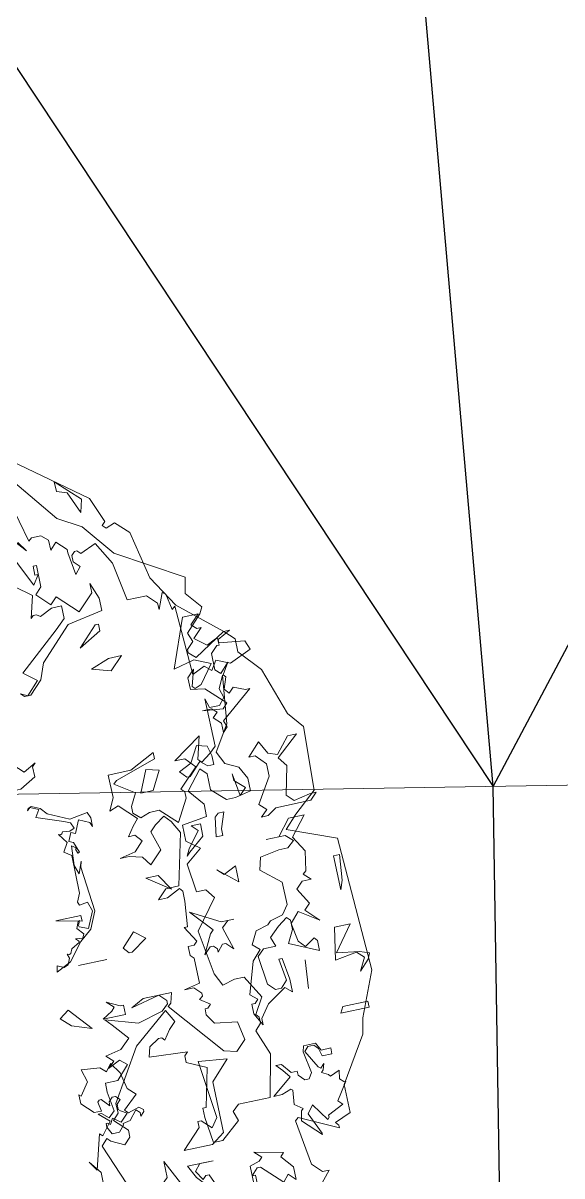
# Model space of a CAD drawing. Header units: millimetres. Extents: x 348 to 2201, y 118 to 1049.
# Drawn here: x 875.64 to 876.583, y 707.058 to 709.076 of the extents above; entities that cross this region are included whole.
import ezdxf

# ---------------------------------------------------------------- set-up
doc = ezdxf.new("R2010")
doc.units = ezdxf.units.MM
doc.layers.add('604_CURVA_INTERM', color=7, linetype='Continuous', lineweight=18)
doc.layers.add('ARBRE', color=251, linetype='Continuous', lineweight=13)

# ---------------------------------------------------------------- blocks, each defined once
blk = doc.blocks.new('WMF26', base_point=(0, 0.001))
at = {"color": 85}
blk.add_lwpolyline([(10.255, -0.984), (11.302, -1.792), (11.412, -2.069), (11.376, -2.105), (11.412, -2.141), (11.514, -2.105), (11.652, -2.243), (11.761, -2.767), (11.973, -3.116), (12.424, -3.502), (12.525, -3.604), (12.525, -3.749), (12.736, -3.99), (12.911, -4.514), (13.05, -4.688), (13.02, -5.387), (12.772, -5.598), (12.635, -5.737), (13.158, -5.948), (13.223, -7.418), (13.02, -7.905), (12.984, -8.079), (12.671, -8.567), (12.671, -8.88), (12.496, -8.953), (12.525, -8.989), (12.525, -9.018), (12.111, -8.814), (12.074, -8.844), (12.147, -9.338), (12.248, -9.44), (12.321, -9.44), (11.899, -9.928)], dxfattribs=at)
at = {"color": 106}
for points in [[(10.444, -2.094), (10.517, -2.203), (10.342, -1.992)], [(10.342, -2.203), (10.517, -2.582), (10.59, -2.48), (10.553, -2.48), (10.553, -2.379), (10.59, -2.379), (10.59, -2.618), (10.517, -2.691), (10.655, -2.829), (10.728, -2.756), (10.939, -2.967), (11.114, -2.793), (11.114, -2.691), (11.179, -2.866), (11.179, -3.003), (10.794, -3.076), (10.444, -3.426), (10.379, -3.601), (10.24, -3.739), (10.168, -3.739), (10.132, -3.702), (10.204, -3.739), (10.342, -3.601), (10.204, -3.491), (10.655, -3.106), (10.765, -3.003), (10.765, -2.866), (10.655, -2.866), (10.517, -2.931), (10.481, -2.902), (10.444, -2.902), (10.415, -2.931), (10.481, -2.691), (10.306, -2.552)], [(11.179, -1.92), (11.078, -1.68), (10.968, -1.643), (10.968, -1.534), (11.216, -1.781), (11.179, -1.92), (11.179, -1.92)], [(11.114, -3.215), (10.866, -3.353), (11.078, -3.143), (11.114, -3.143), (11.114, -3.215), (11.114, -3.215)], [(12.091, -3.356), (12.143, -3.409), (12.191, -3.409), (12.091, -3.508), (12.217, -3.609), (12.317, -3.561), (12.342, -3.561), (12.342, -3.635), (12.317, -3.635), (12.243, -3.708), (12.243, -3.887), (12.295, -3.94), (12.396, -3.834), (12.317, -3.96), (12.342, -3.987), (12.295, -4.113), (12.342, -4.166), (12.396, -4.113), (12.522, -4.166), (12.57, -4.166), (12.217, -4.445), (12.243, -4.518), (12.191, -4.571), (12.191, -4.466), (12.117, -4.392), (12.169, -4.339), (12.117, -4.292), (12.017, -4.292), (12.243, -4.318), (12.295, -4.266), (12.091, -4.066), (11.939, -4.04), (11.939, -3.913), (12.017, -3.834), (11.965, -4.014), (11.991, -4.04), (12.065, -4.014), (12.217, -3.814), (12.043, -3.735), (11.812, -3.787), (12.017, -3.256), (12.191, -3.256), (12.091, -3.356), (12.091, -3.356)], [(11.143, -3.666), (10.939, -3.601), (11.143, -3.527), (11.288, -3.527), (11.143, -3.666), (11.143, -3.666)], [(9.993, -4.54), (10.132, -4.466), (10.095, -4.503), (10.095, -4.612), (9.92, -4.713), (9.855, -4.713), (9.855, -4.438), (9.783, -4.364), (9.644, -4.438), (9.819, -4.292), (9.891, -4.438), (9.993, -4.54), (9.993, -4.54)], [(12.016, -4.786), (12.016, -4.889), (11.951, -4.889), (11.877, -4.823), (11.74, -4.961), (11.703, -4.961), (11.638, -4.889), (11.776, -4.823), (11.877, -4.648), (11.987, -4.677), (12.016, -4.786), (12.016, -4.786)], [(11.317, -5.027), (11.179, -5.027), (11.288, -4.786), (11.426, -4.823), (11.317, -5.027), (11.317, -5.027)], [(12.714, -4.925), (12.86, -4.75), (12.962, -4.75), (12.714, -4.961), (12.787, -5.063), (12.714, -5.376), (12.787, -5.449), (12.962, -5.412), (13.035, -5.412), (12.962, -5.485), (12.576, -5.485), (12.475, -5.551), (12.402, -5.551), (12.475, -5.485), (12.402, -5.412), (12.576, -5.136), (12.576, -4.998), (12.475, -4.889), (12.402, -4.889), (12.54, -4.75), (12.612, -4.889), (12.714, -4.925), (12.714, -4.925)], [(10.21, -6.459), (10.342, -6.354), (10.428, -6.168), (10.378, -5.675), (10.394, -5.609), (10.347, -5.742), (10.31, -5.64), (10.327, -5.427), (10.38, -5.464), (10.362, -5.47), (10.38, -5.519), (10.398, -5.512), (10.356, -5.397), (10.308, -5.375), (10.35, -5.285), (10.397, -5.306), (10.461, -5.167), (10.575, -5.221), (10.594, -5.27), (10.595, -5.174), (10.57, -5.108), (10.372, -5.141), (10.143, -5.035), (10.08, -4.962), (9.989, -4.92), (9.955, -4.933), (9.943, -4.957), (9.972, -4.927), (10.063, -4.969), (10.016, -5.045), (10.301, -5.151), (10.371, -5.18), (10.395, -5.247), (10.343, -5.267), (10.265, -5.26), (10.253, -5.28), (10.235, -5.287), (10.217, -5.278), (10.29, -5.381), (10.231, -5.478), (10.309, -5.529), (10.307, -5.947), (10.265, -6.037), (10.278, -6.072), (10.368, -6.059), (10.405, -6.161), (10.322, -6.342), (10.227, -6.302), (10.221, -6.284), (10.243, -6.237), (10.226, -6.243), (10.196, -6.313), (10.259, -6.386), (10.238, -6.428), (10.161, -6.421), (10.186, -6.447), (10.193, -6.465), (10.1, -6.519), (10.078, -6.567), (10.061, -6.573), (10.037, -6.563), (10.054, -6.611), (10.025, -6.681), (9.976, -6.699), (9.904, -6.666), (9.892, -6.731), (10.054, -6.652), (10.21, -6.459), (10.21, -6.459)], [(12.3, -5.201), (12.227, -5.275), (12.191, -5.027), (12.191, -5.1), (12.3, -5.201), (12.3, -5.201)], [(11.74, -5.623), (11.565, -5.762), (11.529, -5.799), (11.565, -5.725), (11.703, -5.551), (11.638, -5.485), (11.74, -5.485), (11.74, -5.623), (11.74, -5.623)], [(11.951, -5.587), (11.951, -5.659), (11.877, -5.659), (11.913, -5.449), (11.951, -5.412), (12.016, -5.412), (11.951, -5.587), (11.951, -5.587)], [(12.686, -5.835), (12.787, -6.009), (12.751, -6.22), (12.714, -6.25), (12.787, -6.322), (12.686, -6.322), (12.612, -6.395), (12.714, -6.57), (12.649, -6.635), (12.787, -6.773), (12.576, -6.635), (12.475, -6.744), (12.511, -6.949), (12.576, -7.021), (12.686, -6.949), (12.714, -6.985), (12.714, -7.094), (12.402, -6.949), (12.475, -6.81), (12.475, -6.708), (12.439, -6.671), (12.336, -6.744), (12.227, -6.846), (12.263, -6.949), (12.125, -6.949), (12.053, -7.021), (12.089, -7.333), (12.161, -7.407), (12.227, -7.407), (12.3, -7.333), (12.263, -7.094), (12.3, -7.094), (12.336, -7.333), (12.336, -7.472), (12.263, -7.407), (12.053, -7.545), (11.951, -7.683), (11.951, -7.756), (11.877, -7.617), (11.877, -7.509), (11.913, -7.509), (11.951, -7.472), (11.877, -7.407), (11.987, -7.057), (12.089, -6.949), (12.016, -6.882), (12.089, -6.744), (12.227, -6.708), (12.263, -6.671), (12.402, -6.635), (12.475, -6.534), (12.475, -6.286), (12.263, -6.111), (12.3, -5.972), (12.511, -5.936), (12.612, -5.936), (12.686, -5.871), (12.612, -5.799), (12.402, -5.799), (12.54, -5.799), (12.686, -5.623), (12.86, -5.623), (12.686, -5.835), (12.686, -5.835)], [(11.288, -6.111), (11.041, -5.936), (11.179, -5.936), (11.288, -6.111), (11.288, -6.111)], [(12.016, -6.009), (12.016, -6.184), (11.812, -6.009), (11.877, -6.074), (12.016, -6.009), (12.016, -6.009)], [(10.27, -6.25), (9.993, -6.184), (10.27, -6.184), (10.27, -6.25), (10.27, -6.25)], [(13.142, -6.124), (13.112, -6.4), (13.076, -6.502), (13.076, -6.124), (13.142, -6.124), (13.142, -6.124)], [(10.729, -6.689), (10.697, -6.689), (10.642, -6.627), (10.79, -6.478), (10.907, -6.572), (10.729, -6.689), (10.729, -6.689)], [(11.877, -6.57), (11.812, -6.57), (11.74, -6.635), (11.812, -6.882), (11.74, -6.81), (11.703, -6.81), (11.638, -6.882), (11.638, -6.846), (11.601, -6.81), (11.565, -6.81), (11.493, -6.882), (11.601, -6.671), (11.638, -6.635), (11.426, -6.395), (11.74, -6.57), (11.877, -6.57), (11.877, -6.57)], [(10.132, -6.708), (10.444, -6.708), (10.132, -6.708), (10.132, -6.708)], [(12.89, -7.159), (13.136, -7.195), (13.238, -7.232), (13.209, -7.297), (13.1, -7.407), (13.173, -7.268), (13.1, -7.195), (12.86, -7.232), (12.926, -6.882), (13.1, -6.882), (12.89, -7.159), (12.89, -7.159)], [(9.92, -7.333), (9.819, -7.232), (9.92, -7.159), (10.132, -7.407), (9.92, -7.333), (9.92, -7.333)], [(10.517, -7.232), (10.517, -7.333), (10.27, -7.333), (10.379, -7.268), (10.415, -7.232), (10.342, -7.159), (10.481, -7.232), (10.517, -7.232), (10.517, -7.232)], [(12.54, -7.159), (12.511, -7.472), (12.54, -7.159), (12.54, -7.159)], [(10.189, -7.898), (10.248, -7.818), (10.328, -7.94), (10.37, -8.12), (10.45, -8.201), (10.29, -8.344), (10.328, -8.381), (10.45, -8.344), (10.492, -8.381), (10.492, -8.403), (10.45, -8.445), (10.45, -8.403), (10.412, -8.365), (10.328, -8.465), (10.248, -8.483), (10.248, -8.503), (10.189, -8.567), (10.109, -8.567), (10.067, -8.483), (10.067, -8.445), (10.087, -8.445), (10.109, -8.465), (10.147, -8.403), (10.227, -8.465), (10.311, -8.381), (10.248, -8.344), (10.227, -8.323), (10.227, -8.264), (10.269, -8.222), (10.227, -8.18), (10.189, -8.18), (10.147, -8.222), (10.147, -8.264), (10.067, -8.18), (10.045, -8.18), (10.025, -8.201), (10.045, -8.302), (9.965, -8.302), (9.844, -8.18), (9.844, -8.078), (9.865, -8.1), (9.965, -7.961), (9.923, -7.818), (10.125, -7.84), (10.189, -7.898), (10.189, -7.898)], [(13.112, -7.805), (12.798, -7.805), (12.836, -7.739), (13.112, -7.739), (13.112, -7.805), (13.112, -7.805)], [(11.288, -8.244), (11.288, -8.804), (11.143, -8.906), (10.83, -8.906), (11.041, -8.695), (11.041, -8.629), (11.078, -8.629), (11.179, -8.731), (11.252, -8.629), (11.179, -7.996), (11.493, -8.032), (11.288, -8.244), (11.288, -8.244)], [(12.506, -8.152), (12.613, -8.152), (12.613, -8.215), (12.506, -8.215), (12.484, -8.129), (12.439, -8.085), (12.375, -8.085), (12.331, -8.129), (12.439, -8.322), (12.461, -8.344), (12.506, -8.3), (12.484, -8.367), (12.461, -8.39), (12.528, -8.429), (12.546, -8.451), (12.653, -8.407), (12.635, -8.497), (12.675, -8.536), (12.698, -8.536), (12.568, -8.729), (12.613, -8.773), (12.439, -8.858), (12.439, -8.881), (12.421, -8.903), (12.291, -8.712), (12.224, -8.796), (12.331, -9.033), (12.331, -9.051), (12.139, -8.858), (12.161, -8.751), (12.184, -8.729), (12.099, -8.666), (12.117, -8.514), (12.099, -8.497), (11.992, -8.536), (11.902, -8.536), (12.117, -8.367), (12.054, -8.283), (11.992, -8.215), (12.054, -8.215), (12.139, -8.322), (12.206, -8.322), (12.206, -8.367), (12.268, -8.429), (12.314, -8.429), (12.353, -8.367), (12.314, -8.129), (12.331, -8.067), (12.461, -8.067), (12.506, -8.152), (12.506, -8.152)], [(10.655, -9.255), (10.517, -9.466), (10.517, -9.539), (10.444, -9.466), (10.444, -9.291), (10.59, -9.153), (10.59, -8.978), (10.83, -9.466), (10.655, -9.255), (10.655, -9.255)], [(10.968, -9.08), (10.902, -9.153), (10.968, -9.255), (11.004, -9.219), (11.041, -9.219), (11.114, -9.393), (11.114, -9.466), (10.902, -9.219), (10.83, -9.08), (11.114, -9.08), (10.968, -9.08), (10.968, -9.08)], [(11.841, -9.19), (11.951, -9.327), (11.951, -9.466), (11.877, -9.393), (11.812, -9.466), (11.601, -9.255), (11.565, -9.255), (11.493, -9.327), (11.529, -9.327), (11.529, -9.466), (11.493, -9.466), (11.493, -9.219), (11.601, -9.19), (11.638, -9.153), (11.565, -9.08), (11.877, -9.153), (11.841, -9.19), (11.841, -9.19)]]:
    blk.add_lwpolyline(points, dxfattribs=at)
at = {"color": 63}
for points in [[(10.353, -1.203), (10.913, -1.931), (11.161, -2.076), (11.438, -2.425), (12.136, -2.84), (12.099, -3.014), (12.245, -3.19), (12.209, -3.262), (12.034, -3.437), (12.071, -3.539), (11.998, -3.612), (11.998, -3.648), (12.071, -3.713), (12.421, -3.502), (12.486, -3.502), (12.346, -3.576), (12.346, -3.612), (12.624, -3.648), (12.66, -3.749), (12.421, -3.851), (12.274, -3.786), (12.209, -3.888), (12.136, -3.823), (11.998, -3.888), (11.962, -3.124), (11.925, -3.153), (11.895, -2.978), (11.859, -2.949), (11.787, -3.124), (11.787, -3.051), (11.685, -2.949), (11.474, -2.949), (11.401, -2.527), (11.263, -2.279), (11.088, -2.353), (11.052, -2.317), (11.023, -2.317), (10.986, -2.353), (10.986, -2.425), (11.052, -2.491), (10.986, -2.563), (10.95, -2.317), (10.95, -2.279), (10.848, -2.178), (10.776, -2.25), (10.776, -2.141), (10.703, -2.076), (10.601, -2.076), (10.564, -2.105), (10.389, -1.406)], [(12.071, -4.761), (12.136, -4.9), (12.274, -4.972), (12.346, -5.11), (12.346, -5.249), (12.173, -5.286), (12.071, -5.286), (11.925, -5.147), (11.925, -4.972), (11.859, -4.9), (11.685, -5.11), (11.823, -5.286), (11.823, -5.423), (11.547, -5.459), (11.547, -5.634), (11.685, -5.744), (11.511, -5.882), (11.547, -6.195), (11.648, -6.195), (11.722, -6.297), (11.474, -6.617), (11.547, -7.104), (11.612, -7.243), (11.75, -7.206), (11.859, -7.206), (11.998, -7.454), (11.895, -7.628), (11.925, -7.664), (11.925, -7.73), (11.859, -7.803), (11.962, -8.079), (11.859, -8.538), (11.511, -8.538), (11.438, -8.603), (11.474, -8.713), (11.263, -8.887), (11.161, -8.887), (11.125, -8.603), (11.125, -8.502), (11.161, -8.502), (11.263, -8.079), (11.052, -7.978), (11.052, -7.905), (11.088, -7.868), (10.673, -7.84), (10.703, -7.73), (10.812, -7.664), (10.848, -7.664), (10.877, -7.694), (10.95, -7.592), (11.023, -7.519), (10.95, -7.381), (10.564, -7.694), (10.216, -8.255), (10.216, -8.363), (10.15, -8.429), (10.288, -8.567), (10.288, -8.641), (10.216, -8.713), (10.077, -8.641), (10.04, -8.603), (9.974, -8.677), (10.15, -9.128)], [(9.902, -9.062), (9.902, -8.953), (9.801, -8.814), (9.866, -8.917), (9.974, -8.538), (10.004, -8.567), (10.113, -8.429), (10.004, -8.327), (10.04, -8.327), (10.113, -8.393), (10.179, -8.327), (10.15, -8.115), (10.15, -8.014), (10.288, -8.014), (10.426, -7.868), (10.353, -7.803), (10.216, -7.868), (10.288, -7.803), (10.216, -7.73), (10.389, -7.694), (10.499, -7.592), (10.353, -7.418), (10.288, -7.344), (10.637, -7.454), (10.913, -7.381), (10.986, -7.315), (10.986, -7.279), (10.913, -7.206), (10.601, -7.279), (10.739, -7.206), (11.052, -7.206), (11.023, -7.315), (10.986, -7.344), (11.474, -7.942), (11.612, -7.978), (11.722, -7.868), (11.685, -7.664), (11.438, -7.628), (11.372, -7.519), (11.372, -7.454), (11.401, -7.454), (11.438, -7.418), (11.335, -7.344), (11.372, -7.315), (11.372, -7.279), (11.299, -7.206), (11.197, -7.206), (11.372, -7.17), (11.372, -6.893), (11.335, -6.857), (11.335, -6.755), (11.401, -6.755), (11.438, -6.719), (11.335, -6.545), (11.372, -6.545), (11.401, -6.268), (11.401, -6.158), (11.372, -6.122), (11.227, -6.195), (11.125, -6.195), (11.227, -6.093), (11.372, -6.093), (11.511, -5.533), (11.438, -5.394), (11.372, -5.322), (11.263, -5.394), (11.197, -5.459), (11.263, -5.671), (11.125, -5.809), (11.052, -5.707), (10.913, -5.671), (10.812, -5.671), (10.986, -5.634), (11.088, -5.533), (11.023, -5.459), (10.95, -5.459), (11.023, -5.358), (11.088, -5.286), (10.913, -5.11), (10.812, -5.147), (10.877, -5.009), (10.877, -4.761), (11.125, -4.761), (11.401, -4.623), (11.401, -4.695), (10.95, -4.835), (10.913, -4.871), (11.125, -5.009), (11.052, -5.147), (11.052, -5.219), (11.125, -5.286), (11.227, -5.249), (11.335, -5.249), (11.511, -5.423), (11.648, -5.183), (11.648, -5.11), (11.612, -5.074), (11.823, -4.871), (11.722, -4.761), (11.612, -4.761), (11.925, -4.55), (11.859, -4.797), (11.895, -4.835), (11.998, -4.761), (12.071, -4.695), (12.071, -4.172), (12.099, -4.274), (12.209, -4.274), (12.274, -4.201), (12.245, -4.099), (12.31, -3.96), (12.245, -4.485), (12.071, -4.761), (12.071, -4.761)]]:
    blk.add_lwpolyline(points, dxfattribs=at)
blk = doc.blocks.new('T2_02')
at = {"xscale": 0.3499999999999943, "yscale": 0.3499999999999943, "zscale": 0.3499999999999943}
blk.add_blockref('WMF26', (-2.2399, 1.997), dxfattribs=at)

msp = doc.modelspace()

# ---------------------------------------------------------------- linework, layer by layer
for p, q in [((876.4627, 707.74, 723), (878.0657, 710.766)), ((876.4627, 707.74, 723), (876.2042, 710.6924)), ((874.5495, 710.6269), (876.4627, 707.74, 723)), ((876.4795, 706.6951), (876.4627, 707.74, 723))]:
    msp.add_line(p, q)
at = {"layer": '604_CURVA_INTERM', "elevation": 723}
msp.add_lwpolyline([(854.4966, 707.1091), (856.7346, 707.2527), (858.1322, 707.3666), (859.3549, 707.425), (860.4208, 707.4249), (861.4789, 707.4574), (862.7455, 707.5332), (864.0319, 707.5761), (865.0528, 707.6296), (866.2439, 707.7163), (868.3921, 707.76), (869.7237, 707.8174), (871.0246, 707.8321), (874.9282, 707.7152), (878.5943, 707.7744), (879.5938, 707.8347), (880.9319, 707.8454), (883.1245, 707.7725), (884.4819, 707.7773), (885.8444, 707.9113), (889.8338, 708.1271)], dxfattribs=at)

# ---------------------------------------------------------------- block references
at = {"layer": 'ARBRE', "xscale": 0.4621142716754234, "yscale": 0.4621142716754234, "zscale": 0.4621142716754234, "rotation": 12.04946787266494}
msp.add_blockref('T2_02', (875.1131, 707.4594), dxfattribs=at)

doc.saveas('drawing.dxf')
